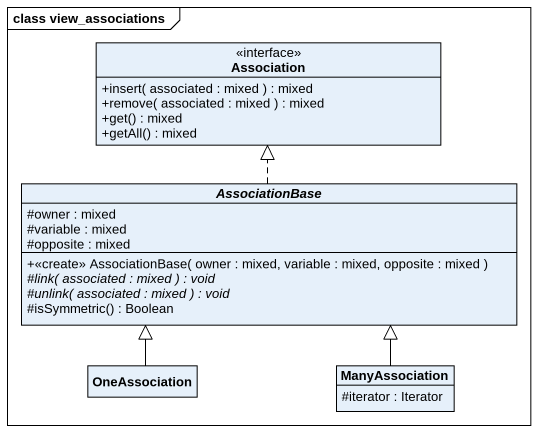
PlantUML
@startuml
mainframe class view_associations
hide circle
hide empty members
skinparam classAttributeIconSize 0
interface Association {
  +insert( associated : mixed ) : mixed
  +remove( associated : mixed ) : mixed
  +get() : mixed
  +getAll() : mixed
}
abstract class AssociationBase {
  #owner : mixed
  #variable : mixed
  #opposite : mixed
  +<<create>> AssociationBase( owner : mixed, variable : mixed, opposite : mixed )
  {abstract} #link( associated : mixed ) : void
  {abstract} #unlink( associated : mixed ) : void
  #isSymmetric() : Boolean
}
class OneAssociation
class ManyAssociation {
  #iterator : Iterator
}
AssociationBase .up.|> Association
OneAssociation -up-|> AssociationBase
ManyAssociation -up-|> AssociationBase
@enduml
